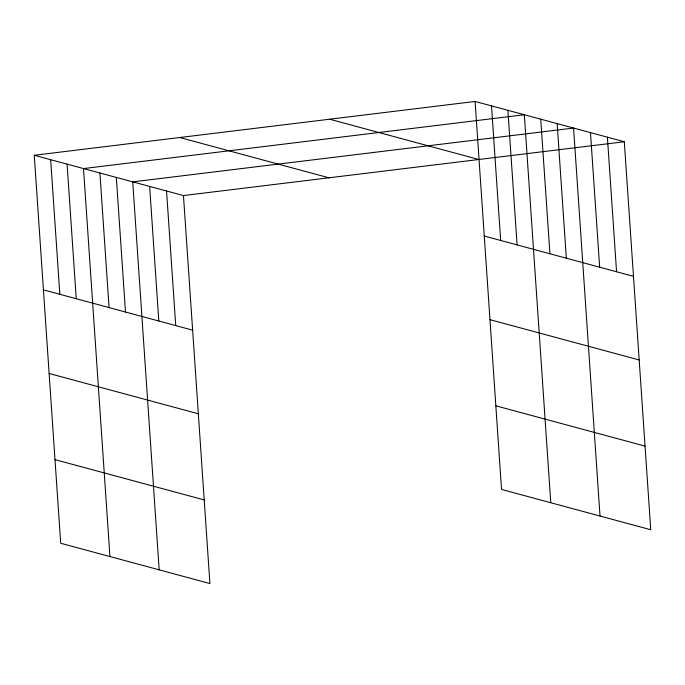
<?xml version="1.0" encoding="UTF-8"?>
<svg xmlns="http://www.w3.org/2000/svg" width="685" height="685" viewBox="0 0 685 685"><rect width="100%" height="100%" fill="white"/><g stroke="black" fill="none" stroke-linecap="round" stroke-linejoin="round"><path stroke-width="1.03" d="M34.25 155.272L183.46 195.559L209.91 583.543L60.7 543.256L34.25 155.272L475.09 101.457L624.3 141.744L650.75 529.728L501.54 489.441L475.09 101.457M183.46 195.559L624.3 141.744M329.613 119.216L478.824 159.502M179.727 137.514L328.937 177.8M484.261 236.042L633.479 276.338M489.963 319.664L639.173 359.959M495.837 405.82L645.047 446.106M43.429 289.866L192.639 330.153M49.123 373.479L198.342 413.774M54.997 459.635L204.216 499.922M607.389 137.18L616.568 271.774M590.479 132.616L599.658 267.201M600.017 516.028L573.568 128.044L132.727 181.868L159.177 569.843M557.153 123.617L566.332 258.202M540.739 119.181L549.918 253.775M550.774 502.73L524.325 114.755L83.493 168.57L109.942 556.554M507.91 110.319L517.089 244.913M491.505 105.884L500.675 240.478M166.549 190.995L175.728 325.589M149.638 186.431L158.817 321.017M116.313 177.432L125.492 312.026M99.907 172.997L109.078 307.591M67.079 164.135L76.249 298.728M50.664 159.708L59.835 294.293"/></g></svg>
